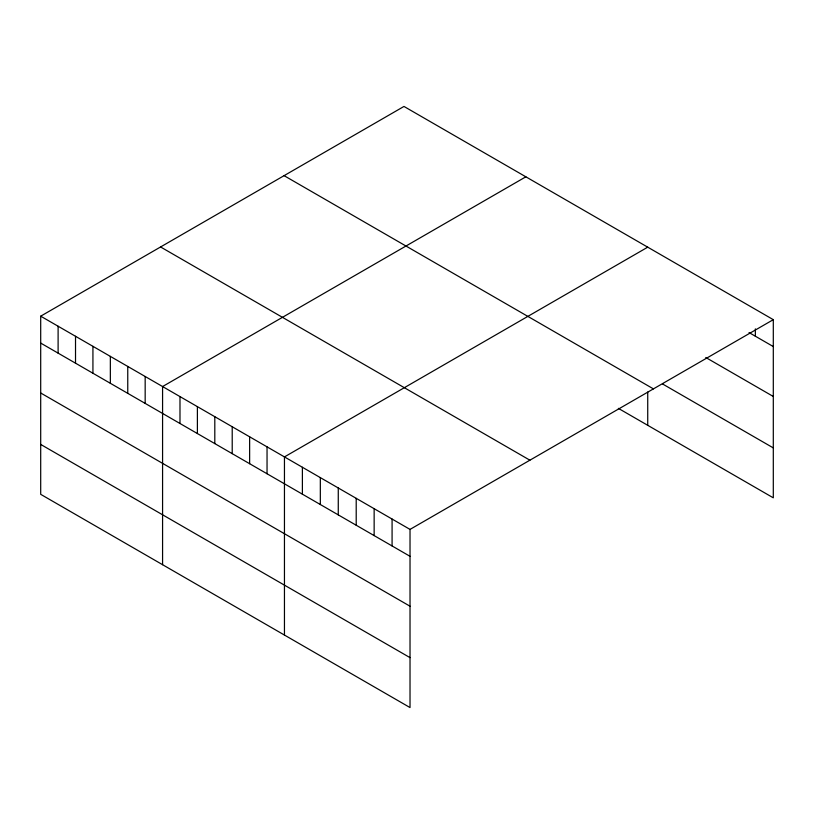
<?xml version="1.0" encoding="UTF-8"?>
<svg xmlns="http://www.w3.org/2000/svg" width="814" height="814" viewBox="0 0 814 814"><rect width="100%" height="100%" fill="white"/><g stroke="black" fill="none" stroke-linecap="round" stroke-linejoin="round"><path stroke-width="1.22" d="M40.7 316.178L410.022 529.405L410.022 707.559L40.7 494.332L40.7 316.178L403.978 106.441L773.3 319.668L773.3 497.822L618.355 408.353M525.854 176.811L162.576 386.548L162.576 564.692M647.73 247.171L284.452 456.908L284.452 635.062M410.022 529.405L773.3 319.668M749.033 332.56L773.3 346.571M705.769 357.488L773.3 396.479M662.504 383.933L773.3 447.904M284.096 175.661L653.418 388.878M160.582 246.968L529.904 460.195M40.7 343.081L410.022 556.308M40.7 392.989L410.022 606.216M40.7 444.424L410.022 657.641M755.361 328.876L755.361 336.213M647.73 392.043L647.73 425.325M392.083 519.047L392.083 545.95M374.145 508.689L374.145 535.592M356.206 498.341L356.206 525.234M338.268 487.983L338.268 514.875M320.329 477.625L320.329 504.517M302.391 467.267L302.391 494.169M267.043 446.855L267.043 473.758M249.633 436.803L249.633 463.705M232.214 426.75L232.214 453.652M214.804 416.707L214.804 443.599M197.395 406.654L197.395 433.547M179.986 396.601L179.986 423.494M145.167 376.495L145.167 403.388M127.757 366.442L127.757 393.345M110.348 356.39L110.348 383.292M92.928 346.337L92.928 373.239M75.519 336.284L75.519 363.186M58.109 326.231L58.109 353.134"/></g></svg>
